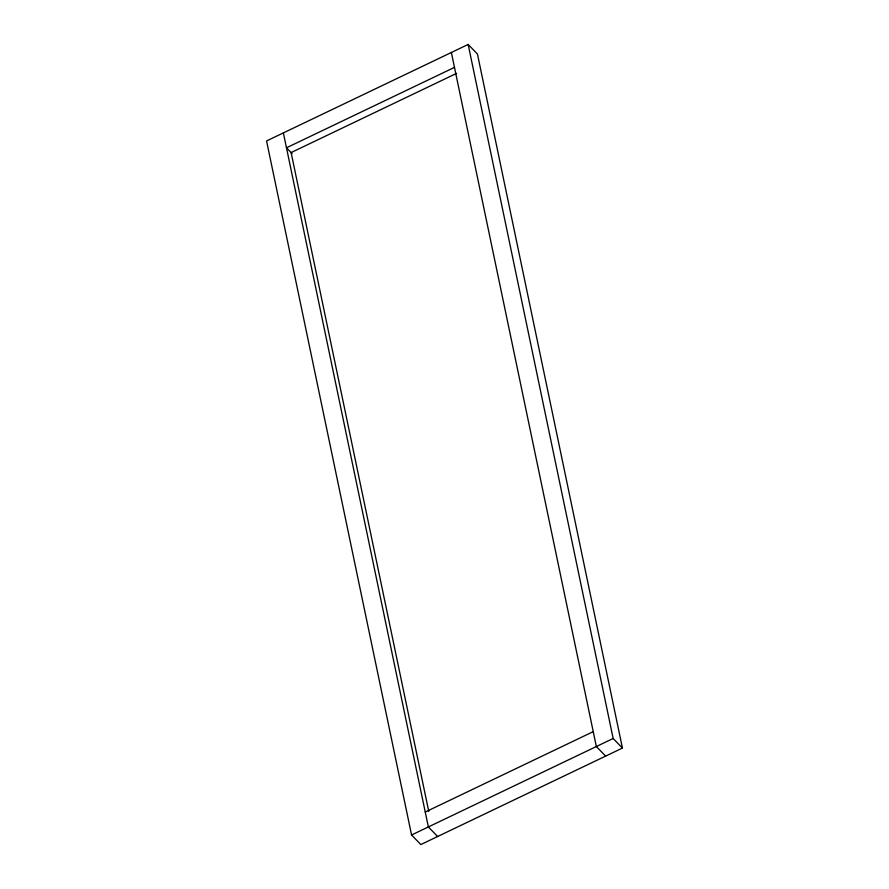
<?xml version="1.0" encoding="UTF-8"?>
<svg xmlns="http://www.w3.org/2000/svg" width="889" height="889" viewBox="0 0 889 889"><rect width="100%" height="100%" fill="white"/><g stroke="black" fill="none" stroke-linecap="round" stroke-linejoin="round"><path stroke-width="1.33" d="M468.159 44.45L266.567 140.94L411.563 834.982L420.841 844.55L622.433 748.06L477.437 54.018L468.159 44.45L613.154 738.492L622.433 748.06M454.479 67.386L286.48 147.796L292.048 153.53M456.624 73.354L291.114 152.575L428.754 811.401M425.253 812.046L593.241 731.636M411.563 834.982L613.154 738.492M605.631 756.095L596.352 746.538L451.368 52.495M437.632 836.505L428.365 826.948L283.369 132.905"/></g></svg>
